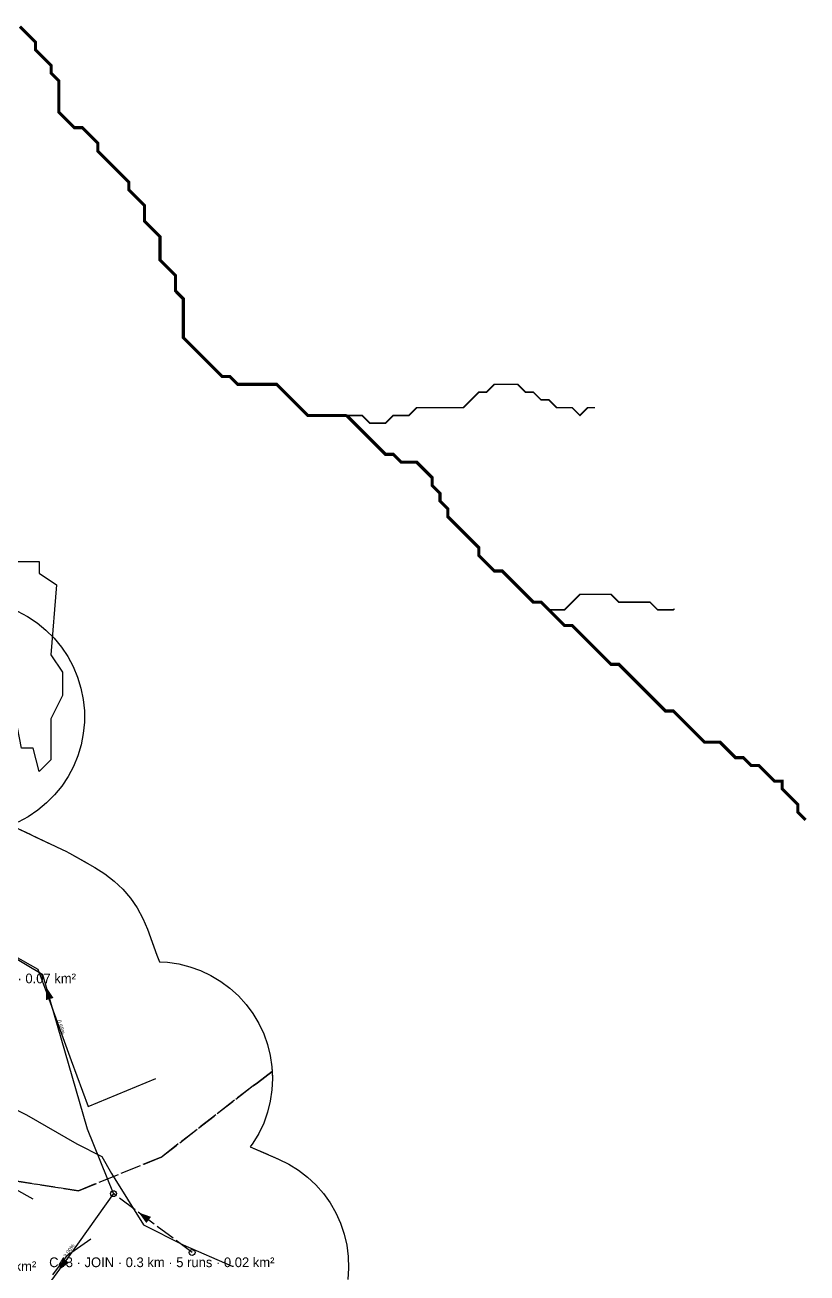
# Model space of a CAD drawing. Header units: metres. Extents: x 440276 to 476894, y 2561381 to 2578972.
# Drawn here: x 451147 to 451549, y 2567172 to 2567814 of the extents above; entities that cross this region are included whole.
import ezdxf
from ezdxf.enums import TextEntityAlignment as Align

# ---------------------------------------------------------------- set-up
doc = ezdxf.new("R2010")
doc.units = ezdxf.units.M
doc.header["$LTSCALE"] = 8
doc.linetypes.add('DASHED', pattern=[1.524, 1.27, -0.254])
for name, color, linetype in [('A_ARROWS', 7, 'Continuous'), ('A_BUILT_2006', 252, 'Continuous'), ('A_CATCH_LABEL', 7, 'Continuous'), ('A_CATCHMENTS', 7, 'Continuous'), ('A_ENVELOPE', 3, 'Continuous'), ('A_GRADIENT', 8, 'Continuous'), ('A_JUNCTIONS', 8, 'Continuous'), ('A_RUNS', 7, 'Continuous'), ('A_STREAMS', 5, 'Continuous'), ('A_WADI', 4, 'Continuous')]:
    doc.layers.add(name, color=color, linetype=linetype)

msp = doc.modelspace()

# ---------------------------------------------------------------- linework, layer by layer
at = {"layer": 'A_ARROWS', "color": 1}
msp.add_solid([(451158.06, 2567319.27), (451161.76, 2567313.68), (451157.91, 2567312.57)], dxfattribs=at)
at = {"layer": 'A_ARROWS', "color": 2}
for points in [[(451205.6, 2567203.29), (451211.93, 2567201.06), (451209.53, 2567197.86)], [(451164.36, 2567173.49), (451166.51, 2567179.84), (451169.74, 2567177.49)]]:
    msp.add_solid(points, dxfattribs=at)
at = {"layer": 'A_BUILT_2006', "color": 252}
for points in [[(451140.66, 2567335.81), (451153.77, 2567328.46), (451158.64, 2567315.11)], [(451158.64, 2567315.11), (451170.9, 2567281.53)], [(451170.9, 2567281.53), (451179.55, 2567257.84)], [(451179.55, 2567257.84), (451214.46, 2567272.31)], [(451121.09, 2567267.16), (451147.87, 2567253.6)], [(451147.87, 2567253.6), (451173.78, 2567238.61)], [(451173.78, 2567238.61), (451186.67, 2567232.07), (451191.54, 2567223.41)], [(451191.54, 2567223.41), (451208.09, 2567196.9)], [(451131.6, 2567221.1), (451151.21, 2567210.25)], [(451208.09, 2567196.9), (451228.47, 2567186.67)], [(451161.37, 2567171.25), (451168.99, 2567181.33), (451180.97, 2567189.72)], [(451228.47, 2567186.67), (451253.6, 2567175.76)]]:
    msp.add_lwpolyline(points, dxfattribs=at)
at = {"layer": 'A_CATCHMENTS', "color": 1, "linetype": 'DASHED'}
for points in [[(451143.2, 2567512.62), (451148.41, 2567509.86), (451153.31, 2567506.6), (451157.88, 2567502.88), (451162.05, 2567498.73), (451165.8, 2567494.19), (451169.09, 2567489.31), (451171.88, 2567484.12), (451174.15, 2567478.69), (451175.88, 2567473.06), (451177.05, 2567467.29), (451177.64, 2567461.43), (451177.66, 2567455.54), (451177.1, 2567449.68), (451175.97, 2567443.9), (451174.28, 2567438.26), (451172.05, 2567432.82), (451169.29, 2567427.62), (451166.03, 2567422.71), (451162.31, 2567418.15), (451158.16, 2567413.97), (451153.62, 2567410.22), (451148.74, 2567406.93), (451143.55, 2567404.14)], [(451140.87, 2567402), (451166.18, 2567390.11), (451168.07, 2567389.1), (451169.99, 2567388.15), (451183.1, 2567380.8), (451188.25, 2567377.56), (451193.04, 2567373.82), (451197.44, 2567369.61), (451201.38, 2567364.97), (451204.83, 2567359.97), (451207.76, 2567354.63), (451210.13, 2567349.03), (451215, 2567335.68), (451215, 2567335.68), (451215, 2567335.68), (451216.27, 2567332.22), (451220.35, 2567332.02), (451226.17, 2567331.15), (451231.88, 2567329.72), (451237.43, 2567327.74), (451242.75, 2567325.22), (451247.8, 2567322.19), (451252.53, 2567318.68), (451256.89, 2567314.73), (451260.85, 2567310.37), (451264.35, 2567305.64), (451267.38, 2567300.59), (451269.9, 2567295.26), (451271.88, 2567289.72), (451273.31, 2567284.01), (451274.17, 2567278.18), (451274.29, 2567275.81), (451266.74, 2567269.94), (451264.47, 2567268.5), (451217.15, 2567231.72), (451174.54, 2567214.49), (451142.94, 2567219.34)]]:
    msp.add_lwpolyline(points, dxfattribs=at)
at = {"layer": 'A_CATCHMENTS', "color": 2, "linetype": 'DASHED'}
msp.add_lwpolyline([(451142.94, 2567219.34), (451174.54, 2567214.49), (451217.15, 2567231.72), (451264.47, 2567268.5), (451266.74, 2567269.94), (451274.29, 2567275.81), (451274.46, 2567272.3), (451274.17, 2567266.42), (451273.31, 2567260.6), (451271.88, 2567254.89), (451269.9, 2567249.34), (451267.38, 2567244.02), (451264.35, 2567238.97), (451262.97, 2567237.1), (451277.5, 2567230.79), (451282.78, 2567228.18), (451287.78, 2567225.07), (451292.45, 2567221.48), (451296.74, 2567217.46), (451300.62, 2567213.03), (451304.05, 2567208.24), (451306.99, 2567203.14), (451309.42, 2567197.77), (451311.31, 2567192.2), (451312.64, 2567186.46), (451313.4, 2567180.62), (451313.59, 2567174.74), (451313.2, 2567168.86)], dxfattribs=at)
at = {"layer": 'A_ENVELOPE', "color": 3}
for points in [[(451143.2, 2567512.62), (451148.41, 2567509.86), (451153.31, 2567506.6), (451157.88, 2567502.88), (451162.05, 2567498.73), (451165.8, 2567494.19), (451169.09, 2567489.31), (451171.88, 2567484.12), (451174.15, 2567478.69), (451175.88, 2567473.06), (451177.05, 2567467.29), (451177.64, 2567461.43), (451177.66, 2567455.54), (451177.1, 2567449.68), (451175.97, 2567443.9), (451174.28, 2567438.26), (451172.05, 2567432.82), (451169.29, 2567427.62), (451166.03, 2567422.71), (451162.31, 2567418.15), (451158.16, 2567413.97), (451153.62, 2567410.22), (451148.74, 2567406.93), (451143.55, 2567404.14)], [(451140.87, 2567402), (451166.18, 2567390.11), (451168.07, 2567389.1), (451169.99, 2567388.15), (451183.1, 2567380.8), (451188.25, 2567377.56), (451193.04, 2567373.82), (451197.44, 2567369.61), (451201.38, 2567364.97), (451204.83, 2567359.97), (451207.76, 2567354.63), (451210.13, 2567349.03), (451215, 2567335.68), (451215, 2567335.68), (451215, 2567335.68), (451216.27, 2567332.22), (451220.35, 2567332.02), (451226.17, 2567331.15), (451231.88, 2567329.72), (451237.43, 2567327.74), (451242.75, 2567325.22), (451247.8, 2567322.19), (451252.53, 2567318.68), (451256.89, 2567314.73), (451260.85, 2567310.37), (451264.35, 2567305.64), (451267.38, 2567300.59), (451269.9, 2567295.26), (451271.88, 2567289.72), (451273.31, 2567284.01), (451274.17, 2567278.18), (451274.46, 2567272.3), (451274.17, 2567266.42), (451273.31, 2567260.6), (451271.88, 2567254.89), (451269.9, 2567249.34), (451267.38, 2567244.02), (451264.35, 2567238.97), (451262.97, 2567237.1), (451277.5, 2567230.79), (451282.78, 2567228.18), (451287.78, 2567225.07), (451292.45, 2567221.48), (451296.74, 2567217.46), (451300.62, 2567213.03), (451304.05, 2567208.24), (451306.99, 2567203.14), (451309.42, 2567197.77), (451311.31, 2567192.2), (451312.64, 2567186.46), (451313.4, 2567180.62), (451313.59, 2567174.74), (451313.2, 2567168.86)]]:
    msp.add_lwpolyline(points, dxfattribs=at)
at = {"layer": 'A_JUNCTIONS'}
for centre in [(451192.63, 2567212.99), (451233.07, 2567182.76)]:
    msp.add_circle(centre, 1.5, dxfattribs=at)
at = {"layer": 'A_RUNS', "color": 1}
msp.add_lwpolyline([(451192.63, 2567212.99), (451179.2, 2567246.2), (451156.26, 2567325.49), (451103.48, 2567356.97)], dxfattribs=at)
at = {"layer": 'A_RUNS', "color": 2}
msp.add_lwpolyline([(451192.63, 2567212.99), (451170.29, 2567181.65), (451149.25, 2567152.68)], dxfattribs=at)
at = {"layer": 'A_RUNS', "color": 2, "linetype": 'DASHED'}
msp.add_lwpolyline([(451233.07, 2567182.76), (451192.63, 2567212.99)], dxfattribs=at)
at = {"layer": 'A_STREAMS', "color": 5}
for points, const_width in [([(451312.58, 2567613.34), (451308.58, 2567613.34), (451304.57, 2567613.34), (451300.57, 2567613.34), (451296.57, 2567613.34), (451292.57, 2567613.34), (451288.57, 2567617.34), (451284.57, 2567621.34), (451280.56, 2567625.34), (451276.56, 2567629.34), (451272.56, 2567629.34), (451268.56, 2567629.34), (451264.56, 2567629.34), (451260.56, 2567629.34), (451256.55, 2567629.34), (451252.55, 2567633.35), (451248.55, 2567633.35), (451244.55, 2567637.35), (451240.55, 2567641.35), (451236.54, 2567645.35), (451232.54, 2567649.35), (451228.54, 2567653.36), (451228.54, 2567657.36), (451228.54, 2567661.36), (451228.54, 2567665.36), (451228.54, 2567669.36), (451228.54, 2567673.36), (451224.54, 2567677.37), (451224.54, 2567681.37), (451224.54, 2567685.37), (451220.54, 2567689.37), (451216.54, 2567693.37), (451216.54, 2567697.38), (451216.54, 2567701.38), (451216.54, 2567705.38), (451212.53, 2567709.38), (451208.53, 2567713.38), (451208.53, 2567717.38), (451208.53, 2567721.39), (451204.53, 2567725.39), (451200.53, 2567729.39), (451200.53, 2567733.39), (451196.53, 2567737.39), (451192.53, 2567741.39), (451188.52, 2567745.4), (451184.52, 2567749.4), (451184.52, 2567753.4), (451180.52, 2567757.4), (451176.52, 2567761.4), (451172.52, 2567761.4), (451168.52, 2567765.41), (451164.51, 2567769.41), (451164.51, 2567773.41), (451164.51, 2567777.41), (451164.51, 2567781.41), (451164.51, 2567785.41), (451160.51, 2567789.42), (451160.51, 2567793.42), (451156.51, 2567797.42), (451152.51, 2567801.42), (451152.51, 2567805.42), (451148.51, 2567809.43), (451144.5, 2567813.43)], 1.6), ([(451440.32, 2567617.34), (451436.63, 2567617.34), (451432.63, 2567613.34), (451428.63, 2567617.34), (451424.63, 2567617.34), (451420.63, 2567617.34), (451416.62, 2567621.34), (451412.62, 2567621.34), (451408.62, 2567625.34), (451404.62, 2567625.34), (451400.62, 2567629.34), (451396.61, 2567629.34), (451392.61, 2567629.34), (451388.61, 2567629.34), (451384.61, 2567625.34), (451380.61, 2567625.34), (451376.61, 2567621.34), (451372.6, 2567617.34), (451368.6, 2567617.34), (451364.6, 2567617.34), (451360.6, 2567617.34), (451356.6, 2567617.34), (451352.6, 2567617.34), (451348.59, 2567617.34), (451344.59, 2567613.34), (451340.59, 2567613.34), (451336.59, 2567613.34), (451332.59, 2567609.34), (451328.58, 2567609.34), (451324.58, 2567609.34), (451320.58, 2567613.34), (451316.58, 2567613.34), (451312.58, 2567613.34)], 0.8), ([(451416.62, 2567513.29), (451412.62, 2567517.3), (451408.62, 2567517.3), (451404.62, 2567521.3), (451400.62, 2567525.3), (451396.61, 2567529.3), (451392.61, 2567533.3), (451388.61, 2567533.3), (451384.61, 2567537.3), (451380.61, 2567541.31), (451380.61, 2567545.31), (451376.61, 2567549.31), (451372.6, 2567553.31), (451368.6, 2567557.31), (451364.6, 2567561.31), (451364.6, 2567565.32), (451360.6, 2567569.32), (451360.6, 2567573.32), (451356.6, 2567577.32), (451356.6, 2567581.32), (451352.6, 2567585.33), (451348.59, 2567589.33), (451344.59, 2567589.33), (451340.59, 2567589.33), (451336.59, 2567593.33), (451332.59, 2567593.33), (451328.58, 2567597.33), (451324.58, 2567601.33), (451320.58, 2567605.33), (451316.58, 2567609.34), (451312.58, 2567613.34)], 1.6), ([(451481.26, 2567513.9), (451480.65, 2567513.29), (451476.65, 2567513.29), (451472.65, 2567513.29), (451468.65, 2567517.3), (451464.64, 2567517.3), (451460.64, 2567517.3), (451456.64, 2567517.3), (451452.64, 2567517.3), (451448.64, 2567521.3), (451444.64, 2567521.3), (451440.63, 2567521.3), (451436.63, 2567521.3), (451432.63, 2567521.3), (451428.63, 2567517.3), (451424.63, 2567513.29), (451420.63, 2567513.29), (451416.62, 2567513.29)], 0.8), ([(451548.66, 2567405.27), (451544.68, 2567409.25), (451544.68, 2567413.25), (451540.68, 2567417.25), (451536.68, 2567421.25), (451536.68, 2567425.25), (451532.67, 2567425.25), (451528.67, 2567429.26), (451524.67, 2567433.26), (451520.67, 2567433.26), (451516.67, 2567437.26), (451512.67, 2567437.26), (451508.66, 2567441.26), (451504.66, 2567445.26), (451500.66, 2567445.26), (451496.66, 2567445.26), (451492.66, 2567449.26), (451488.65, 2567453.27), (451484.65, 2567457.27), (451480.65, 2567461.27), (451476.65, 2567461.27), (451472.65, 2567465.27), (451468.65, 2567469.27), (451464.64, 2567473.28), (451460.64, 2567477.28), (451456.64, 2567481.28), (451452.64, 2567485.28), (451448.64, 2567485.28), (451444.64, 2567489.28), (451440.63, 2567493.28), (451436.63, 2567497.29), (451432.63, 2567501.29), (451428.63, 2567505.29), (451424.63, 2567505.29), (451420.63, 2567509.29), (451416.62, 2567513.29)], 1.6)]:
    msp.add_lwpolyline(points, dxfattribs=dict(at, const_width=const_width))
at = {"layer": 'A_WADI', "color": 4}
msp.add_lwpolyline([(451154.31, 2567538.24), (451154.31, 2567532.24), (451163.31, 2567526.24), (451160.31, 2567490.24), (451166.31, 2567481.24), (451166.31, 2567469.24), (451160.31, 2567457.24), (451160.31, 2567436.24), (451154.31, 2567430.24), (451151.31, 2567442.24), (451145.31, 2567442.24), (451142.31, 2567457.24), (451133.31, 2567469.24), (451136.31, 2567529.24), (451142.31, 2567538.24), (451154.31, 2567538.24)], close=True, dxfattribs=at)

# ---------------------------------------------------------------- texts
at = {"layer": 'A_CATCH_LABEL', "color": 1}
msp.add_text('C16 · JOIN · 1.6 km · 23 runs · 0.07 km²', height=5, dxfattribs=at).set_placement((451113.49, 2567323.71), align=Align.MIDDLE_CENTER)
at = {"layer": 'A_CATCH_LABEL', "color": 4}
msp.add_text('C101 · JOIN · 0.1 km · 1 runs · 0.00 km²', height=5, dxfattribs=at).set_placement((451093.07, 2567175.63), align=Align.MIDDLE_CENTER)
at = {"layer": 'A_CATCH_LABEL', "color": 2}
msp.add_text('C43 · JOIN · 0.3 km · 5 runs · 0.02 km²', height=5, dxfattribs=at).set_placement((451217.48, 2567177.68), align=Align.MIDDLE_CENTER)
at = {"layer": 'A_GRADIENT', "color": 1}
msp.add_text('0.68%', height=2, rotation=286.13996, dxfattribs=at).set_placement((451164.17, 2567298.16), align=Align.BOTTOM_CENTER)
at = {"layer": 'A_GRADIENT', "color": 2}
msp.add_text('2.00%', height=2, rotation=54.51269, dxfattribs=at).set_placement((451171.07, 2567182.74), align=Align.BOTTOM_CENTER)

doc.saveas('drawing.dxf')
